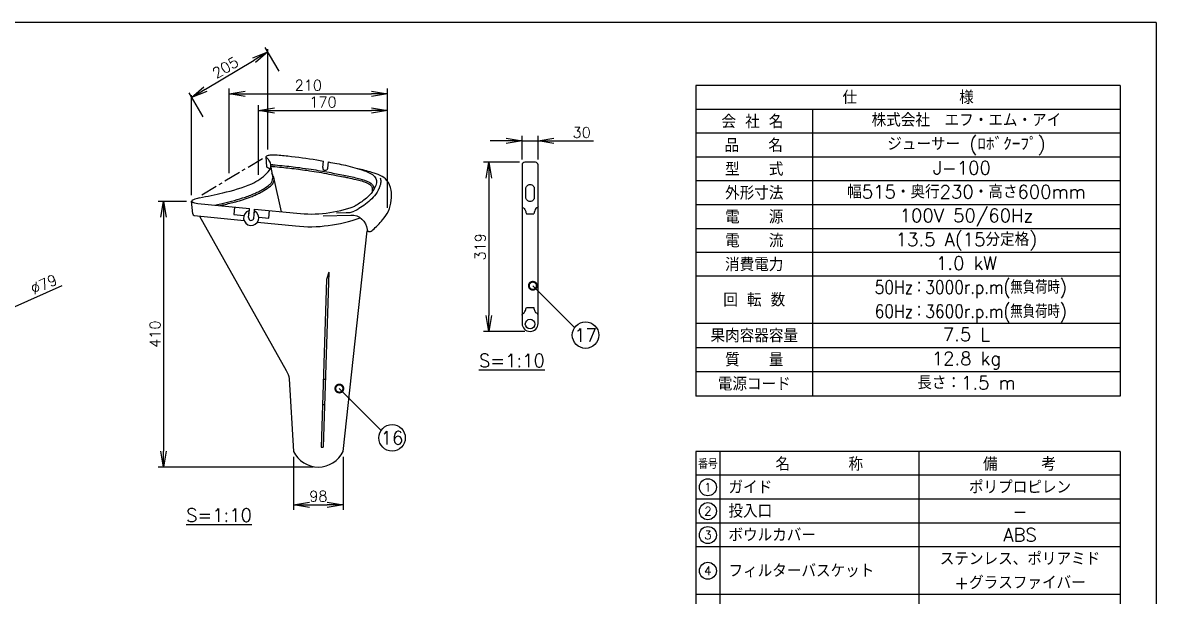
# Model space of a CAD drawing. Extents: x 115 to 2025, y 0 to 1377.
# Drawn here: x 956 to 2025, y 836 to 1377 of the extents above; entities that cross this region are included whole.
import ezdxf
from ezdxf.enums import TextEntityAlignment as Align

# ---------------------------------------------------------------- set-up
doc = ezdxf.new("R2010")
doc.units = 0
doc.header["$LTSCALE"] = 0.5
doc.header["$PDMODE"] = 3
doc.linetypes.add('CENTER', pattern=[50.8, 31.75, -6.35, 6.35, -6.35])
doc.layers.get('0').update_dxf_attribs({"linetype": 'CONTINUOUS'})
doc.layers.get('DEFPOINTS').update_dxf_attribs({"linetype": 'CONTINUOUS'})
for name, color, linetype in [('DANMEN', 7, 'CONTINUOUS'), ('SIYOU', 7, 'CONTINUOUS'), ('SUNPOU', 7, 'CONTINUOUS'), ('WAKU', 7, 'CONTINUOUS')]:
    doc.layers.add(name, color=color, linetype=linetype)
doc.styles.add('BIGFONT', font='romans', dxfattribs={"bigfont": 'bigfont'})
doc.styles.get("Standard").update_dxf_attribs({"font": 'ROMANS', "bigfont": 'EXTFONT.shx'})
doc.dimstyles.get("Standard").update_dxf_attribs({"dimscale": 5, "dimtxt": 2, "dimasz": 3, "dimexe": 1, "dimexo": 1, "dimgap": 0.6, "dimtad": 3, "dimdec": 0, "dimzin": 0, "dimdsep": 46, "dimtxsty": 'STANDARD', "dimblk1": 'OPEN', "dimblk2": 'OPEN', "dimsah": 1, "dimcen": 1.5, "dimadec": 0, "dimazin": 0, "dimtfac": 1, "dimtdec": 0, "dimtmove": 0, "dimatfit": 0, "dimldrblk": 'DOTSMALL', "dimfxl": 1, "dimtvp": 1, "dimtolj": 1, "dimtzin": 0, "dimarcsym": 0})

# ---------------------------------------------------------------- blocks, each defined once
blk = doc.blocks.new('_OPEN')
at = {"color": 0, "linetype": 'ByBlock'}
for p, q in [((-1, 0.167), (0, 0)), ((0, 0), (-1, -0.167)), ((0, 0), (-1, 0))]:
    blk.add_line(p, q, dxfattribs=at)
blk = doc.blocks.new('*D3')
at = {"layer": 'DEFPOINTS', "color": 0}
for p in [(932.7, 1101.7), (860.5, 1069.5)]:
    blk.add_point(p, dxfattribs=at)
at = {"layer": 'SUNPOU', "color": 0, "lineweight": -2}
for p, q in [((946.4, 1107.9), (993.7, 1129)), ((860.5, 1069.5), (932.7, 1101.7)), ((846.8, 1063.4), (833.2, 1057.3))]:
    blk.add_line(p, q, dxfattribs=at)
at = {"layer": 'SUNPOU', "color": 0, "lineweight": -2, "xscale": 15, "yscale": 15, "zscale": 15}
for p, rotation in [((932.7, 1101.7), 204.0801381402161), ((860.5, 1069.5), 24.0801381402161)]:
    blk.add_blockref('_OPEN', p, dxfattribs=dict(at, rotation=rotation))
at = {"layer": 'SUNPOU', "color": 0, "insert": (976.4, 1130.1), "char_height": 10, "attachment_point": 5, "rotation": 24.0801}
blk.add_mtext('\\A1;∅79', dxfattribs=at)
blk = doc.blocks.new('_DotSmall')
at = {"color": 0, "linetype": 'ByBlock', "const_width": 0.5}
blk.add_lwpolyline([(-0.0625, 0, 1), (0.0625, 0, 1)], format="xyb", close=True, dxfattribs=at)
blk = doc.blocks.new('*D31')
at = {"layer": 'DEFPOINTS', "color": 0}
for p in [(1429.7, 1245.1), (1395.7, 1085.6), (1434.7, 1085.6)]:
    blk.add_point(p, dxfattribs=at)
at = {"layer": 'SUNPOU', "color": 0, "lineweight": -2}
for p, q in [((1424.7, 1245.1), (1390.7, 1245.1)), ((1395.7, 1230.1), (1395.7, 1100.6)), ((1429.7, 1085.6), (1390.7, 1085.6))]:
    blk.add_line(p, q, dxfattribs=at)
at = {"layer": 'SUNPOU', "color": 0, "lineweight": -2, "xscale": 15, "yscale": 15, "zscale": 15}
for p, rotation in [((1395.7, 1245.1), 90), ((1395.7, 1085.6), 270)]:
    blk.add_blockref('_OPEN', p, dxfattribs=dict(at, rotation=rotation))
at = {"layer": 'SUNPOU', "color": 0, "insert": (1387.7, 1165.4), "char_height": 10, "attachment_point": 5, "rotation": 90}
blk.add_mtext('\\A1;319', dxfattribs=at)
blk = doc.blocks.new('*D32')
at = {"layer": 'DEFPOINTS', "color": 0}
for p in [(1442.2, 1265.2), (1427.2, 1242.6), (1442.2, 1242.6)]:
    blk.add_point(p, dxfattribs=at)
at = {"layer": 'SUNPOU', "color": 0, "lineweight": -2}
for p, q in [((1412.2, 1265.2), (1397.2, 1265.2)), ((1427.2, 1247.6), (1427.2, 1270.2)), ((1427.2, 1265.2), (1442.2, 1265.2)), ((1442.2, 1247.6), (1442.2, 1270.2)), ((1457.2, 1265.2), (1494.4, 1265.2))]:
    blk.add_line(p, q, dxfattribs=at)
at = {"layer": 'SUNPOU', "color": 0, "lineweight": -2, "xscale": 15, "yscale": 15, "zscale": 15}
blk.add_blockref('_OPEN', (1427.2, 1265.2), dxfattribs=at)
at = {"layer": 'SUNPOU', "color": 0, "lineweight": -2, "xscale": 15, "yscale": 15, "zscale": 15, "rotation": 180}
blk.add_blockref('_OPEN', (1442.2, 1265.2), dxfattribs=at)
at = {"layer": 'SUNPOU', "color": 0, "insert": (1483.3, 1273.2), "char_height": 10, "attachment_point": 5}
blk.add_mtext('\\A1;30', dxfattribs=at)
blk = doc.blocks.new('*D33')
at = {"layer": 'DEFPOINTS', "color": 0}
for p in [(1115.8, 1208.3), (1089.2, 957.7), (1235.1, 957.7)]:
    blk.add_point(p, dxfattribs=at)
at = {"layer": 'SUNPOU', "color": 0, "lineweight": -2}
for p, q in [((1110.8, 1208.3), (1084.2, 1208.3)), ((1089.2, 1193.3), (1089.2, 972.7)), ((1230.1, 957.7), (1084.2, 957.7))]:
    blk.add_line(p, q, dxfattribs=at)
at = {"layer": 'SUNPOU', "color": 0, "lineweight": -2, "xscale": 15, "yscale": 15, "zscale": 15}
for p, rotation in [((1089.2, 1208.3), 90), ((1089.2, 957.7), 270)]:
    blk.add_blockref('_OPEN', p, dxfattribs=dict(at, rotation=rotation))
at = {"layer": 'SUNPOU', "color": 0, "insert": (1081.2, 1083), "char_height": 10, "attachment_point": 5, "rotation": 90}
blk.add_mtext('\\A1;410', dxfattribs=at)
blk = doc.blocks.new('*D34')
at = {"layer": 'DEFPOINTS', "color": 0}
for p in [(1300.2, 1293.9), (1178.8, 1228.4), (1300.2, 1197.2)]:
    blk.add_point(p, dxfattribs=at)
at = {"layer": 'SUNPOU', "color": 0, "lineweight": -2}
for p, q in [((1178.8, 1233.4), (1178.8, 1298.9)), ((1193.8, 1293.9), (1285.2, 1293.9)), ((1300.2, 1202.2), (1300.2, 1298.9))]:
    blk.add_line(p, q, dxfattribs=at)
at = {"layer": 'SUNPOU', "color": 0, "lineweight": -2, "xscale": 15, "yscale": 15, "zscale": 15, "rotation": 180}
blk.add_blockref('_OPEN', (1178.8, 1293.9), dxfattribs=at)
at = {"layer": 'SUNPOU', "color": 0, "lineweight": -2, "xscale": 15, "yscale": 15, "zscale": 15}
blk.add_blockref('_OPEN', (1300.2, 1293.9), dxfattribs=at)
at = {"layer": 'SUNPOU', "color": 0, "insert": (1239.5, 1301.9), "char_height": 10, "attachment_point": 5}
blk.add_mtext('\\A1;170', dxfattribs=at)
blk = doc.blocks.new('*D35')
at = {"layer": 'DEFPOINTS', "color": 0}
for p in [(1300.2, 1309.7), (1151.2, 1230), (1300.2, 1199.7)]:
    blk.add_point(p, dxfattribs=at)
at = {"layer": 'SUNPOU', "color": 0, "lineweight": -2}
for p, q in [((1151.2, 1235), (1151.2, 1314.7)), ((1300.2, 1204.7), (1300.2, 1314.7)), ((1166.2, 1309.7), (1285.2, 1309.7))]:
    blk.add_line(p, q, dxfattribs=at)
at = {"layer": 'SUNPOU', "color": 0, "lineweight": -2, "xscale": 15, "yscale": 15, "zscale": 15, "rotation": 180}
blk.add_blockref('_OPEN', (1151.2, 1309.7), dxfattribs=at)
at = {"layer": 'SUNPOU', "color": 0, "lineweight": -2, "xscale": 15, "yscale": 15, "zscale": 15}
blk.add_blockref('_OPEN', (1300.2, 1309.7), dxfattribs=at)
at = {"layer": 'SUNPOU', "color": 0, "insert": (1225.7, 1317.7), "char_height": 10, "attachment_point": 5}
blk.add_mtext('\\A1;210', dxfattribs=at)
blk = doc.blocks.new('*D36')
at = {"layer": 'DEFPOINTS', "color": 0}
for p in [(1187.5, 1349.1), (1200.8, 1326.7), (1129.2, 1283.6)]:
    blk.add_point(p, dxfattribs=at)
at = {"layer": 'SUNPOU', "color": 0, "lineweight": -2}
for p, q in [((1198.3, 1331), (1184.9, 1353.4)), ((1128.6, 1314), (1174.6, 1341.4)), ((1126.7, 1287.9), (1113.2, 1310.6))]:
    blk.add_line(p, q, dxfattribs=at)
at = {"layer": 'SUNPOU', "color": 0, "lineweight": -2, "xscale": 15, "yscale": 15, "zscale": 15}
for p, rotation in [((1187.5, 1349.1), 30.79863773916236), ((1115.7, 1306.3), 210.7986377391624)]:
    blk.add_blockref('_OPEN', p, dxfattribs=dict(at, rotation=rotation))
at = {"layer": 'SUNPOU', "color": 0, "insert": (1147.5, 1334.5), "char_height": 10, "attachment_point": 5, "rotation": 30.7986}
blk.add_mtext('\\A1;205', dxfattribs=at)
blk = doc.blocks.new('*D37')
at = {"layer": 'DEFPOINTS', "color": 0}
for p in [(1211.8, 972.5), (1258.4, 972.5), (1258.4, 922.3)]:
    blk.add_point(p, dxfattribs=at)
at = {"layer": 'SUNPOU', "color": 0, "lineweight": -2}
for p, q in [((1211.8, 967.5), (1211.8, 917.3)), ((1258.4, 967.5), (1258.4, 917.3)), ((1226.8, 922.3), (1243.4, 922.3))]:
    blk.add_line(p, q, dxfattribs=at)
at = {"layer": 'SUNPOU', "color": 0, "lineweight": -2, "xscale": 15, "yscale": 15, "zscale": 15, "rotation": 180}
blk.add_blockref('_OPEN', (1211.8, 922.3), dxfattribs=at)
at = {"layer": 'SUNPOU', "color": 0, "lineweight": -2, "xscale": 15, "yscale": 15, "zscale": 15}
blk.add_blockref('_OPEN', (1258.4, 922.3), dxfattribs=at)
at = {"layer": 'SUNPOU', "color": 0, "insert": (1235.1, 930.3), "char_height": 10, "attachment_point": 5}
blk.add_mtext('\\A1;98', dxfattribs=at)

msp = doc.modelspace()

# ---------------------------------------------------------------- linework, layer by layer
at = {"layer": 'DANMEN', "color": 2}
for p, q in [((1186.5, 1240.9), (1185.8, 1250.3)), ((1190.3, 1240.6), (1192.1, 1230.2)), ((1239.3, 1240.1), (1239.9, 1246.3)), ((1244, 1239.6), (1244.6, 1245.4)), ((1427.2, 1242.6), (1427.2, 1093.1)), ((1439.7, 1245.1), (1429.7, 1245.1)), ((1442.2, 1093.1), (1442.2, 1242.6)), ((1200.4, 1198.4), (1193.2, 1230.8)), ((1116.7, 1196.5), (1115.7, 1208.4)), ((1169.4, 1193), (1170, 1199.1)), ((1169.8, 1196.5), (1170.3, 1201.5)), ((1174.2, 1192.5), (1174.8, 1198.6)), ((1174.5, 1196), (1175, 1201)), ((1118.1, 1194.9), (1165.1, 1190.1)), ((1177.8, 1188.8), (1213.6, 1185.1)), ((1431.2, 1196.6), (1438.2, 1196.6)), ((1431.2, 1108.1), (1438.2, 1108.1))]:
    msp.add_line(p, q, dxfattribs=at)
at = {"layer": 'DANMEN', "color": 4}
for p, q in [((1242.8, 1134.7), (1237.7, 976.6)), ((1245.1, 1141.4), (1239.7, 976.5)), ((1245.1, 1141.4), (1242.8, 1134.7)), ((1239.8, 1040.7), (1241.8, 1040.6)), ((1239, 1016.9), (1241, 1016.8)), ((1237.7, 976.6), (1239.7, 976.5))]:
    msp.add_line(p, q, dxfattribs=at)
at = {"layer": 'DANMEN', "color": 2}
msp.add_lwpolyline([(1434.7, 1224.1), (1434.7, 1224.1, -0.414214), (1438.7, 1220.1), (1438.7, 1212.1, -0.414214), (1434.7, 1208.1), (1434.7, 1208.1, -0.414214), (1430.7, 1212.1), (1430.7, 1220.1, -0.414214)], format="xyb", close=True, dxfattribs=at)
for points in [[(1121.4, 1206.4), (1170.3, 1201.5)], [(1156.1, 1202.9), (1155.4, 1195.8), (1165, 1194.8)], [(1178.9, 1193.4), (1188.4, 1192.4), (1189.2, 1199.6)]]:
    msp.add_lwpolyline(points, dxfattribs=at)
for points in [[(1175, 1201), (1214.8, 1197, 0.112388), (1269.5, 1203.7)], [(1252.3, 1197.4), (1261.2, 1197.7, 0.108187), (1268.9, 1198.9, -0.072062)], [(1123, 1194.3), (1204.8, 1048.7, -0.11624), (1207.7, 1041.1), (1211.8, 972.5, 0.63335), (1258.4, 972.5), (1281.1, 1180.6)], [(1239.8, 1194.6), (1265.6, 1195.4, -0.399238), (1281.1, 1181.7, 0.407543), (1283.3, 1179.8, 0.203574), (1286.4, 1181.3, -0.188611)]]:
    msp.add_lwpolyline(points, format="xyb", dxfattribs=at)
msp.add_circle((1434.7, 1092.6), 4.5, dxfattribs=at)
for centre, radius, start, end in [((1187.3, 1241), 0.795, 184.4016, 239.1665), ((1241.6, 1239.9), 2.38, 174.23, 354.23), ((1429.7, 1242.6), 2.5, 90, 180), ((1439.7, 1242.6), 2.5, 0, 90), ((1171.8, 1192.7), 7.15, 108.5457, 59.9142), ((1169.6, 1199.1), 0.397, 354.23, 108.5457), ((1175.2, 1198.6), 0.397, 59.9142, 174.23), ((1118.3, 1196.5), 1.59, 180, 264.23), ((1171.8, 1192.7), 2.38, 174.23, 354.23), ((1227.3, 1320.4), 136, 264.23, 290.3048), ((1434.7, 1093.1), 7.5, 180, 270), ((1434.7, 1093.1), 7.5, 270, 0)]:
    msp.add_arc(centre, radius, start, end, dxfattribs=at)
for points, knots in [([(1187.4, 1248.5), (1187.2, 1248.7), (1186.7, 1249.3), (1185, 1250.6), (1188.6, 1252), (1190.6, 1252.3), (1192.4, 1252.3), (1193, 1252.3)], [0, 0, 0, 0, 1.07868, 2.400779, 5.027295, 8.257052, 10.119376, 10.119376, 10.119376, 10.119376]), ([(1193, 1252.3), (1197.5, 1251.9), (1211.1, 1250.7), (1226.7, 1248.6), (1237.8, 1246.7), (1239.9, 1246.3)], [0, 0, 0, 0, 16.83222, 51.545321, 59.48015, 59.48015, 59.48015, 59.48015]), ([(1123.2, 1211.7), (1130.5, 1213.1), (1147.1, 1216.5), (1169.4, 1222.5), (1184.5, 1231.6), (1191.1, 1239.9), (1190, 1245.3), (1188.2, 1247.5), (1187.4, 1248.5)], [0, 0, 0, 0, 22.290192, 50.881481, 68.299449, 75.559247, 79.955629, 83.790707, 83.790707, 83.790707, 83.790707]), ([(1192.2, 1242.8), (1191.8, 1242.8), (1191.2, 1242.9), (1190.6, 1242.6), (1190.4, 1242.5)], [0, 0, 0, 0, 1.015, 1.829871, 1.829871, 1.829871, 1.829871]), ([(1191.8, 1241.2), (1191.4, 1241.3), (1191, 1241.3), (1190.5, 1241.2), (1190.4, 1241.1)], [0, 0, 0, 0, 1.277414, 1.749646, 1.749646, 1.749646, 1.749646]), ([(1191.8, 1241.2), (1194.9, 1241), (1197.7, 1240.7), (1203.1, 1240.2), (1205.7, 1239.9), (1213.6, 1239), (1219, 1238.3), (1227.4, 1237.1), (1230.4, 1236.6), (1236.5, 1235.6), (1239.6, 1235.1), (1245.7, 1233.9), (1248.8, 1233.4), (1254.1, 1232.3), (1256.4, 1231.9), (1258.7, 1231.4)], [0, 0, 0, 0, 10.799445, 10.799445, 20.830105, 20.830105, 41.736617, 41.736617, 53.646594, 53.646594, 65.556571, 65.556571, 77.466548, 77.466548, 86.310806, 86.310806, 86.310806, 86.310806]), ([(1192.2, 1242.8), (1195.2, 1242.5), (1198.2, 1242.3), (1203.9, 1241.7), (1206.7, 1241.4), (1212.2, 1240.8), (1214.9, 1240.4), (1221.2, 1239.6), (1224.8, 1239.1), (1231.2, 1238.1), (1234, 1237.6), (1239.6, 1236.7), (1242.4, 1236.2), (1249.8, 1234.8), (1254.4, 1233.9), (1259, 1233)], [0, 0, 0, 0, 11.430191, 11.430191, 22.09459, 22.09459, 32.758988, 32.758988, 46.61509, 46.61509, 57.608146, 57.608146, 68.601202, 68.601202, 86.310806, 86.310806, 86.310806, 86.310806]), ([(1260.8, 1242.4), (1266.7, 1240.8), (1276, 1238.2), (1287.1, 1234), (1290.5, 1227.8), (1289.3, 1222.8), (1285.8, 1216.2), (1278.8, 1209.5), (1272.4, 1205.5), (1269.5, 1203.7)], [0, 0, 0, 0, 18.397992, 29.518358, 33.571253, 38.251496, 44.110413, 56.231766, 66.527316, 66.527316, 66.527316, 66.527316]), ([(1191.1, 1226), (1191.4, 1226.8), (1191.9, 1228.2), (1192.1, 1229.6), (1192.1, 1230.2)], [0, 0, 0, 0, 2.549289, 4.313486, 4.313486, 4.313486, 4.313486]), ([(1192.2, 1224.7), (1192.5, 1225.5), (1193.1, 1227.1), (1193.8, 1230.6), (1192.3, 1232.9), (1191.4, 1234.4)], [0, 0, 0, 0, 2.535527, 5.287862, 10.334862, 10.334862, 10.334862, 10.334862]), ([(1258.7, 1231.5), (1260, 1231.2), (1261.4, 1230.9), (1265.4, 1230.1), (1268, 1229.5), (1271.6, 1228.7), (1272.5, 1228.5), (1274.2, 1228), (1275.1, 1227.8), (1276.8, 1227.3), (1277.7, 1227), (1279.1, 1226.5), (1279.6, 1226.3), (1281, 1225.7), (1281.8, 1225.3), (1283.3, 1224.4), (1283.9, 1223.9), (1284.6, 1223.2), (1284.7, 1223.1), (1285.1, 1222.7), (1285.3, 1222.4), (1285.5, 1222), (1285.5, 1221.9), (1285.6, 1221.7), (1285.7, 1221.5), (1285.8, 1221), (1285.8, 1220.6), (1285.8, 1219.9), (1285.8, 1218.5), (1285.9, 1217.1)], [0, 0, 0, 0, 5.152864, 5.152864, 15.458591, 15.458591, 18.954559, 18.954559, 22.450527, 22.450527, 25.90047, 25.90047, 28.266781, 28.266781, 31.8654, 31.8654, 35.464019, 35.464019, 36.293383, 36.293383, 37.952111, 37.952111, 38.749775, 38.749775, 39.547438, 39.547438, 41.542587, 41.542587, 42.289344, 42.289344, 42.289344, 42.289344]), ([(1259, 1233), (1263.3, 1232.1), (1270.7, 1230.6), (1280, 1228.2), (1285.2, 1225.3), (1287.4, 1222.2), (1287.4, 1220.6), (1287.4, 1219.5)], [0, 0, 0, 0, 13.133524, 22.618346, 28.868531, 30.457407, 33.601998, 33.601998, 33.601998, 33.601998]), ([(1293.3, 1230.5), (1293.5, 1229.9), (1293.7, 1229.3), (1293.9, 1228.4), (1293.9, 1228.1), (1293.9, 1227.6), (1294, 1227.3), (1294, 1226.5), (1293.9, 1226), (1293.7, 1224.5), (1293.5, 1223.6), (1293.1, 1222.5), (1293, 1222.2), (1292.8, 1221.7), (1292.7, 1221.4), (1292.4, 1220.7), (1292.2, 1220.2), (1291.5, 1218.7), (1291, 1217.8), (1289.1, 1214.6), (1287.4, 1212.5), (1283.6, 1208.8), (1281.6, 1207.1), (1277.6, 1204.1), (1275.5, 1202.8), (1272.8, 1201.1), (1271.1, 1199.9), (1268.9, 1198.9)], [40.739338, 40.739338, 40.739338, 40.739338, 42.166499, 42.166499, 42.807886, 42.807886, 43.449272, 43.449272, 44.732044, 44.732044, 47.341015, 47.341015, 48.202283, 48.202283, 49.063551, 49.063551, 50.786087, 50.786087, 54.231159, 54.231159, 63.157719, 63.157719, 72.084278, 72.084278, 81.010838, 81.010838, 83.727061, 83.727061, 83.727061, 83.727061]), ([(1286.4, 1181.3), (1289.6, 1184.3), (1295.3, 1189.6), (1301.8, 1199.1), (1304.2, 1209), (1304.3, 1219), (1299.9, 1230.9), (1286.1, 1235.6), (1276.6, 1238), (1272.3, 1239.1)], [0, 0, 0, 0, 13.355753, 23.262191, 33.863524, 43.45497, 53.328469, 69.408565, 83.248078, 83.248078, 83.248078, 83.248078]), ([(1137.2, 1204.8), (1139.2, 1205.2), (1141.2, 1205.6), (1144.8, 1206.5), (1146.5, 1206.8), (1149.9, 1207.6), (1151.6, 1208.1), (1156.8, 1209.4), (1160.3, 1210.3), (1167.2, 1212.6), (1170.7, 1213.8), (1175.6, 1216), (1177.1, 1216.6), (1180, 1218.1), (1181.5, 1218.9), (1184.4, 1220.7), (1185.9, 1221.6), (1187.9, 1223.1), (1188.6, 1223.6), (1189.7, 1224.6), (1190.3, 1225), (1191.1, 1226)], [15.470494, 15.470494, 15.470494, 15.470494, 22.903534, 22.903534, 29.307008, 29.307008, 35.710482, 35.710482, 48.51743, 48.51743, 61.324379, 61.324379, 66.800345, 66.800345, 72.276312, 72.276312, 77.752278, 77.752278, 80.19965, 80.19965, 82.259646, 82.259646, 82.259646, 82.259646]), ([(1142.4, 1204.3), (1143.5, 1204.6), (1144.7, 1204.8), (1147.8, 1205.5), (1149.7, 1206), (1153.5, 1206.9), (1155.4, 1207.4), (1162, 1209.2), (1166.9, 1210.7), (1172.9, 1213.1), (1174.2, 1213.6), (1176.9, 1214.8), (1178.2, 1215.4), (1181, 1216.9), (1182.4, 1217.6), (1185.9, 1219.7), (1188, 1221.1), (1190.1, 1222.8), (1192.2, 1224.7), (1192.2, 1224.7)], [21.534679, 21.534679, 21.534679, 21.534679, 25.980584, 25.980584, 33.024556, 33.024556, 40.068527, 40.068527, 57.514505, 57.514505, 62.188266, 62.188266, 67.254799, 67.254799, 72.321331, 72.321331, 79.927844, 79.927844, 80.214887, 80.214887, 80.214887, 80.214887]), ([(1123.2, 1211.7), (1121.9, 1211.3), (1119.6, 1210.7), (1114.2, 1208.5), (1118.7, 1206.7), (1120.5, 1206.5), (1121.4, 1206.4)], [0, 0, 0, 0, 4.88683, 8.25925, 11.354069, 14.397273, 14.397273, 14.397273, 14.397273]), ([(1427.2, 1203.8), (1427.3, 1203.4), (1427.5, 1202.3), (1429.6, 1201.6), (1430.4, 1199.1), (1430.9, 1197.5), (1431.2, 1196.6)], [0, 0, 0, 0, 1.323795, 3.254461, 5.667765, 8.475085, 8.475085, 8.475085, 8.475085]), ([(1442.2, 1203.8), (1442.1, 1203.4), (1441.9, 1202.3), (1439.8, 1201.6), (1439, 1199.1), (1438.5, 1197.5), (1438.2, 1196.6)], [0, 0, 0, 0, 1.323795, 3.254461, 5.667765, 8.475085, 8.475085, 8.475085, 8.475085]), ([(1427.2, 1100.9), (1427.3, 1101.4), (1427.5, 1102.5), (1429.6, 1103.2), (1430.4, 1105.6), (1430.9, 1107.3), (1431.2, 1108.1)], [0, 0, 0, 0, 1.323795, 3.254461, 5.667765, 8.475085, 8.475085, 8.475085, 8.475085]), ([(1442.2, 1100.9), (1442.1, 1101.4), (1441.9, 1102.5), (1439.8, 1103.2), (1439, 1105.6), (1438.5, 1107.3), (1438.2, 1108.1)], [0, 0, 0, 0, 1.323795, 3.254461, 5.667765, 8.475085, 8.475085, 8.475085, 8.475085])]:
    msp.add_open_spline(points, degree=3, knots=knots, dxfattribs=at)
for points in [[(1189.6, 1238.5), (1188.8, 1239.2), (1187.8, 1239.8), (1186.9, 1240.3)], [(1244.6, 1245.4), (1250, 1244.5), (1255.4, 1243.4), (1260.8, 1242.4)]]:
    msp.add_open_spline(points, degree=3, dxfattribs=at)
at = {"layer": 'SIYOU', "color": 6}
for p, q in [((1591, 1317.5), (1591, 1024.7)), ((1991, 1317.5), (1591, 1317.5)), ((1991, 1317.5), (1991, 1024.7)), ((1991, 1227.5), (1591, 1227.5)), ((1991, 1024.7), (1591, 1024.7)), ((1991, 972.5), (1591, 972.5)), ((1591, 972.5), (1591, 477.5)), ((1991, 972.5), (1991, 477.5))]:
    msp.add_line(p, q, dxfattribs=at)
at = {"layer": 'SIYOU', "color": 7}
for p, q in [((1991, 1295), (1591, 1295)), ((1701, 1295), (1701, 1024.7)), ((1991, 1272.5), (1591, 1272.5)), ((1991, 1250), (1591, 1250)), ((1991, 1205), (1591, 1205)), ((1991, 1182.5), (1591, 1182.5)), ((1991, 1160), (1591, 1160)), ((1991, 1137.6), (1591, 1137.6)), ((1991, 1093), (1591, 1093)), ((1991, 1070.2), (1591, 1070.2)), ((1991, 1047.5), (1591, 1047.5)), ((1613.5, 972.5), (1613.5, 477.5)), ((1801, 972.5), (1801, 477.5)), ((1991, 950), (1591, 950)), ((1991, 927.5), (1591, 927.5)), ((1991, 905), (1591, 905)), ((1991, 882.5), (1591, 882.5)), ((1991, 837.5), (1591, 837.5))]:
    msp.add_line(p, q, dxfattribs=at)
for centre in [(1602.3, 938.7), (1602.3, 916.2), (1602.3, 893.7), (1602.3, 860)]:
    msp.add_circle(centre, 8.04, dxfattribs=at)
at = {"layer": 'SUNPOU'}
for p, q in [((1187.5, 1257.2), (1187.5, 1351.8)), ((1115.7, 1214), (1115.7, 1308.5))]:
    msp.add_line(p, q, dxfattribs=at)
at = {"layer": 'SUNPOU', "linetype": 'CENTER'}
msp.add_line((1125.3, 1214.5), (1183.7, 1249.4), dxfattribs=at)
at = {"layer": 'SUNPOU'}
for centre in [(1487, 1082.2), (1304.6, 985.3)]:
    msp.add_circle(centre, 12.5, dxfattribs=at)
at = {"layer": 'WAKU', "color": 6}
for q in [(115, 1376.8), (2025, 0)]:
    msp.add_line((2025, 1376.8), q, dxfattribs=at)

# ---------------------------------------------------------------- texts
at = {"layer": 'SIYOU', "color": 1}
for s, p in [('仕\u3000\u3000\u3000\u3000\u3000\u3000\u3000様', (1791, 1306.2)), ('会 社 名', (1644.3, 1283.5)), ('株式会社\u3000エフ・エム・アイ', (1846, 1284.9)), ('品\u3000\u3000名', (1645.5, 1261)), ('ジューサー (ﾛﾎﾞｸｰﾌﾟ)', (1846, 1262.4)), ('型\u3000\u3000式', (1646, 1238.6)), ('J-100 ', (1846, 1239.8)), ('外形寸法', (1646, 1216.1)), ('幅515・奥行230・高さ600mm', (1846, 1217.3)), ('電\u3000\u3000源', (1646, 1193.6)), ('100V 50/60Hz', (1846, 1194.9)), ('電\u3000\u3000流', (1646, 1171.2)), ('13.5 A(15分定格)', (1846, 1172.4)), ('消費電力', (1646, 1148.7)), ('1.0 kW', (1846, 1149.9)), ('回 転 数', (1646, 1115.3)), ('果肉容器容量', (1646, 1081.6)), ('7.5 L', (1846, 1082.8)), ('%%US=1:10', (1417.6, 1058.2)), ('質\u3000\u3000量', (1646, 1058.9)), ('12.8 kg', (1846, 1060.1)), ('電源コード', (1646, 1036.1)), ('長さ：1.5 m', (1846, 1037.3)), ('ポリプロピレン', (1896.5, 938.8)), ('%%US=1:10', (1141.5, 912.5)), ('-', (1896.5, 916.3)), ('ABS', (1896.5, 893.8)), ('ステンレス、ポリアミド', (1896.5, 871.3)), ('+グラスファイバー', (1896.5, 848.8))]:
    msp.add_text(s, height=12.5, dxfattribs=at).set_placement(p, align=Align.MIDDLE_CENTER)
at = {"layer": 'SIYOU', "color": 1, "width": 0.85}
for s, p in [('50Hz：3000r.p.m(無負荷時)', (1850, 1127.4)), ('60Hz：3600r.p.m(無負荷時)', (1850, 1104.6))]:
    msp.add_text(s, height=12.5, dxfattribs=at).set_placement(p, align=Align.MIDDLE_CENTER)
at = {"layer": 'SIYOU', "color": 7}
for s, height, p in [('番号', 8.04, (1602.3, 961.2)), ('名\u3000\u3000\u3000\u3000称', 12.5, (1707.3, 961.2)), ('備\u3000\u3000\u3000考', 12.5, (1896, 961.2)), ('1', 8.04, (1602.3, 938.7)), ('2', 8.04, (1602.3, 916.2)), ('3', 8.04, (1602.3, 893.7)), ('4', 8.04, (1602.3, 860))]:
    msp.add_text(s, height=height, dxfattribs=at).set_placement(p, align=Align.MIDDLE)
for s, p in [('ガイド', (1621.7, 938.7)), ('投入口', (1621.7, 916.2)), ('ボウルカバー', (1621.7, 893.7)), ('フィルターバスケット', (1621.7, 860))]:
    msp.add_text(s, height=12.5, dxfattribs=at).set_placement(p, align=Align.MIDDLE_LEFT)
at = {"layer": 'SUNPOU', "style": 'BIGFONT'}
for s, p in [('17', (1487, 1082.2)), ('16', (1304.6, 985.3))]:
    msp.add_text(s, height=12.5, rotation=360, dxfattribs=at).set_placement(p, align=Align.MIDDLE)

# ---------------------------------------------------------------- dimensions: what is measured, and where the dimension line sits
at = {"layer": 'SUNPOU'}
for base, p1, p2, angle, text, picture, middle in [((1187.5, 1349.1), (1129.2, 1283.6), (1200.8, 1326.7), 30.7986, '205', '*D36', (1147.5, 1334.5)), ((1395.7, 1085.6), (1429.7, 1245.1), (1434.7, 1085.6), 90, '319', '*D31', (1387.7, 1165.4)), ((1089.2, 957.7), (1115.8, 1208.3), (1235.1, 957.7), 90, '410', '*D33', (1081.2, 1083))]:
    dim = msp.add_linear_dim(base=base, p1=p1, p2=p2, angle=angle, text=text, dimstyle='STANDARD', dxfattribs=at)
    dim.commit()
    dim.dimension.update_dxf_attribs({"geometry": picture, "text_midpoint": middle})
for base, p1, p2, text, picture, middle in [((1300.2, 1309.7), (1151.2, 1230), (1300.2, 1199.7), '210', '*D35', (1225.7, 1317.7)), ((1300.2, 1293.9), (1178.8, 1228.4), (1300.2, 1197.2), '170', '*D34', (1239.5, 1301.9)), ((1442.2, 1265.2), (1427.2, 1242.6), (1442.2, 1242.6), '30', '*D32', (1483.3, 1273.2)), ((1258.4, 922.3), (1211.8, 972.5), (1258.4, 972.5), '98', '*D37', (1235.1, 930.3))]:
    dim = msp.add_linear_dim(base=base, p1=p1, p2=p2, text=text, dimstyle='STANDARD', dxfattribs=at)
    dim.commit()
    dim.dimension.update_dxf_attribs({"geometry": picture, "text_midpoint": middle})
at = {"layer": 'SUNPOU', "color": 7}
dim = msp.add_diameter_dim_2p(p1=(860.5, 1069.5), p2=(932.7, 1101.7), dimstyle='STANDARD', dxfattribs=at)
dim.commit()
dim.dimension.update_dxf_attribs({"geometry": '*D3', "text_midpoint": (979.7, 1122.8), "dimtype": 163})

# ---------------------------------------------------------------- leaders
at = {"layer": 'SUNPOU'}
for points in [[(1437.3, 1128.7), (1476.7, 1089.2)], [(1254.9, 1031.8), (1294.3, 992.4)]]:
    msp.add_leader(points, dimstyle='STANDARD', dxfattribs=at)

doc.saveas('drawing.dxf')
